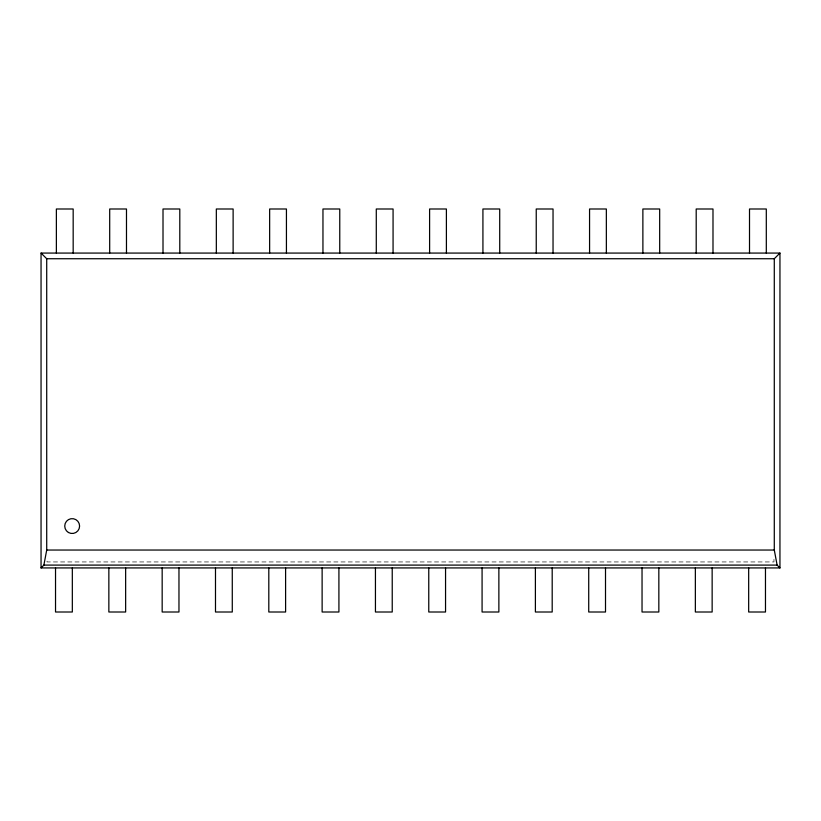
<?xml version="1.0" encoding="UTF-8"?>
<svg xmlns="http://www.w3.org/2000/svg" width="821" height="821" viewBox="0 0 821 821"><rect width="100%" height="100%" fill="white"/><g stroke="black" fill="none" stroke-linecap="round" stroke-linejoin="round"><path stroke-width="0.62" stroke-dasharray="4.11 3.08" d="M773.967 559.388L773.967 561.944L47.033 561.944L47.033 559.388"/><path stroke-width="1.23" d="M41.05 567.927L43.882 565.094L46.715 550.039L46.715 258.738L41.05 253.073L41.05 567.927L779.95 567.927L779.95 253.073L41.05 253.073M46.715 258.738L774.285 258.738L779.95 253.073M46.715 550.039L774.285 550.039L777.118 565.094L779.95 567.927M43.882 565.094L777.118 565.094M774.285 258.738L774.285 550.039M766.301 253.073L766.301 208.996L749.511 208.996L749.511 253.073M765.47 567.927L765.47 612.004L748.67 612.004L748.67 567.927M712.987 253.073L712.987 208.996L696.198 208.996L696.198 253.073M712.146 567.927L712.146 612.004L695.356 612.004L695.356 567.927M659.673 253.073L659.673 208.996L642.874 208.996L642.874 253.073M658.832 567.927L658.832 612.004L642.032 612.004L642.032 567.927M606.35 253.073L606.35 208.996L589.56 208.996L589.56 253.073M605.508 567.927L605.508 612.004L588.719 612.004L588.719 567.927M553.036 253.073L553.036 208.996L536.236 208.996L536.236 253.073M552.194 567.927L552.194 612.004L535.395 612.004L535.395 567.927M499.712 253.073L499.712 208.996L482.922 208.996L482.922 253.073M498.87 567.927L498.87 612.004L482.081 612.004L482.081 567.927M446.398 253.073L446.398 208.996L429.599 208.996L429.599 253.073M445.557 567.927L445.557 612.004L428.767 612.004L428.767 567.927M393.074 253.073L393.074 208.996L376.285 208.996L376.285 253.073M392.233 567.927L392.233 612.004L375.443 612.004L375.443 567.927M339.761 253.073L339.761 208.996L322.961 208.996L322.961 253.073M338.919 567.927L338.919 612.004L322.13 612.004L322.13 567.927M286.437 253.073L286.437 208.996L269.647 208.996L269.647 253.073M285.605 567.927L285.605 612.004L268.806 612.004L268.806 567.927M233.123 253.073L233.123 208.996L216.334 208.996L216.334 253.073M232.281 567.927L232.281 612.004L215.492 612.004L215.492 567.927M179.799 253.073L179.799 208.996L163.01 208.996L163.01 253.073M178.968 567.927L178.968 612.004L162.168 612.004L162.168 567.927M126.485 253.073L126.485 208.996L109.696 208.996L109.696 253.073M125.644 567.927L125.644 612.004L108.854 612.004L108.854 567.927M73.172 253.073L73.172 208.996L56.372 208.996L56.372 253.073M72.33 567.927L72.33 612.004L55.53 612.004L55.53 567.927M68.451 532.501A7.43 7.43 0 0 0 79.596 526.066A7.43 7.43 0 0 0 68.451 519.631A7.43 7.43 0 0 0 68.451 532.501"/></g></svg>
